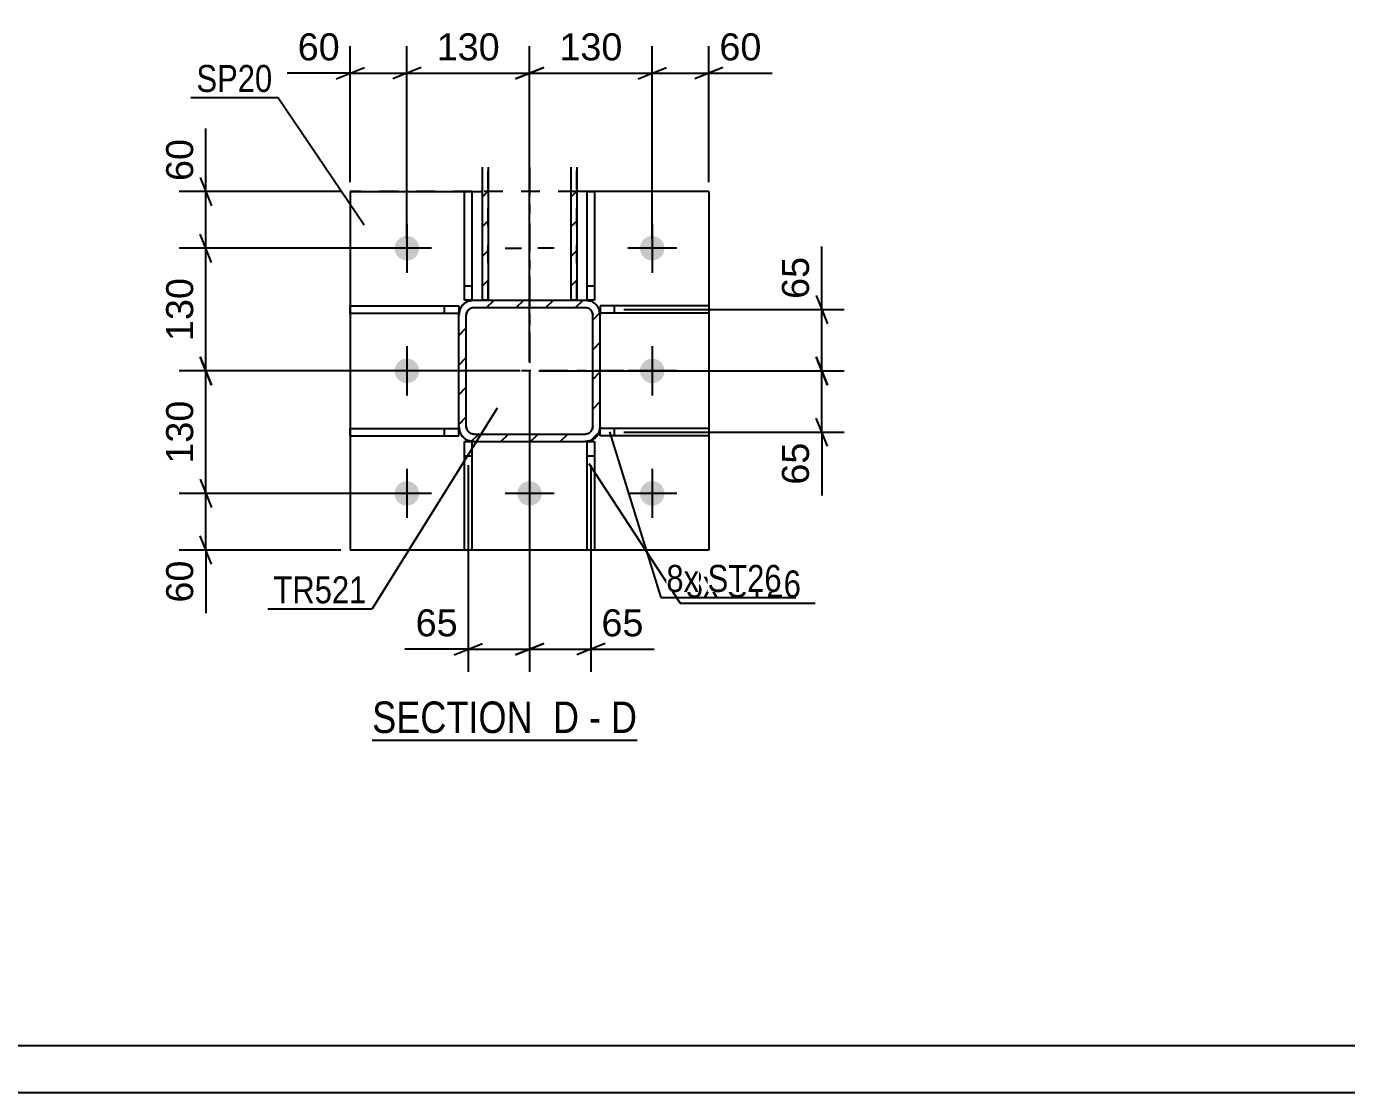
# Model space of a CAD drawing. Header units: millimetres. Extents: x -135 to 706, y -401 to 193.
# Drawn here: x 86.3 to 226.3, y -400.5 to -287.5 of the extents above; entities that cross this region are included whole.
import ezdxf

# ---------------------------------------------------------------- set-up
doc = ezdxf.new("R2010")
doc.units = ezdxf.units.MM
doc.linetypes.add('DXK_LINE_DOT2', pattern=[3.9198, 1.9599, -1.9599])
doc.linetypes.add('DXK_LINE_DOT3', pattern=[5.9187, 2.979, -0.9799, 0.9799, -0.9799])
doc.styles.add('Arial', font='arial.ttf', dxfattribs={"height": 0.2})
doc.styles.add('Arial Narrow', font='ARIALN.TTF', dxfattribs={"height": 0.2})

# ---------------------------------------------------------------- blocks, each defined once
blk = doc.blocks.new('Unknown-717262918-1115')
at = {"color": 5, "linetype": 'Continuous'}
for p, q in [((-130.45, -395.51), (700.55, -395.51)), ((-135.45, -400.51), (705.55, -400.51))]:
    blk.add_line(p, q, dxfattribs=at)
blk = doc.blocks.new('Unknown-717262918-13 - 1230')
at = {"color": 6, "linetype": 'Continuous'}
blk.add_line((122.99, -363.13), (151.06, -363.13), dxfattribs=at)
at = {"color": 0, "linetype": 'Continuous'}
for points in [[(141.1, -362.38), (141.1, -358.88), (122.99, -358.88), (122.99, -362.38)], [(144.92, -362.38), (144.92, -358.88), (142.15, -358.88), (142.15, -362.38)], [(147.24, -362.38), (147.24, -358.88), (145.97, -358.88), (145.97, -362.38)], [(151.06, -362.38), (151.06, -358.88), (148.29, -358.88), (148.29, -362.38)]]:
    blk.add_wipeout(points, dxfattribs=at)
at = {"color": 7, "linetype": 'Continuous', "style": 'Arial Narrow'}
for s, p in [('SECTION ', (122.99, -362.38)), ('D', (142.15, -362.38)), ('D', (148.29, -362.38)), ('-', (145.97, -362.38))]:
    blk.add_text(s, height=3.34, dxfattribs=at).set_placement(p)
blk = doc.blocks.new('Part-717262918-1450 - 1230')
at = {"color": 2, "linetype": 'Continuous'}
for p, q in [((132.77, -316.48), (132.77, -304.98)), ((132.77, -304.98), (133.57, -304.98)), ((133.57, -304.98), (133.57, -316.48)), ((133.57, -316.48), (132.77, -316.48))]:
    blk.add_line(p, q, dxfattribs=at)
at = {"color": 7, "linetype": 'DXK_LINE_DOT2'}
blk.add_line((132.77, -314.98), (133.57, -314.98), dxfattribs=at)
blk = doc.blocks.new('Part-717262918-1427 - 1230')
at = {"color": 2, "linetype": 'Continuous'}
for p, q in [((158.67, -330.08), (147.17, -330.08)), ((147.17, -330.88), (147.17, -330.08)), ((158.67, -330.08), (158.67, -330.88)), ((158.67, -330.88), (147.17, -330.88))]:
    blk.add_line(p, q, dxfattribs=at)
at = {"color": 7, "linetype": 'DXK_LINE_DOT2'}
blk.add_line((148.67, -330.88), (148.67, -330.08), dxfattribs=at)
blk = doc.blocks.new('Part-717262918-1304 - 1230')
at = {"linetype": 'Continuous'}
h = blk.add_hatch(dxfattribs=at)
h.set_pattern_fill('', scale=0.7, style=0, pattern_type=0)
h.set_pattern_definition([(45, (146.1811, -331.3576), (-1.57154, 1.57154), [])])
h.paths.add_polyline_path([(145.57, -331.48), (146.18, -331.36), (146.7, -331.01), (147.05, -330.49), (147.17, -329.88), (147.17, -318.08), (147.05, -317.47), (146.7, -316.95), (146.18, -316.6), (145.57, -316.48), (133.77, -316.48), (133.16, -316.6), (132.64, -316.95), (132.29, -317.47), (132.17, -318.08), (132.17, -329.88), (132.29, -330.49), (132.64, -331.01), (133.16, -331.36), (133.77, -331.48)])
h.paths.add_polyline_path([(133.77, -330.68), (133.46, -330.62), (133.2, -330.45), (133.03, -330.19), (132.97, -329.88), (132.97, -318.08), (133.03, -317.77), (133.2, -317.51), (133.46, -317.34), (133.77, -317.28), (145.57, -317.28), (145.87, -317.34), (146.13, -317.51), (146.31, -317.77), (146.37, -318.08), (146.37, -329.88), (146.31, -330.19), (146.13, -330.45), (145.87, -330.62), (145.57, -330.68)])
at = {"color": 7, "linetype": 'DXK_LINE_DOT3'}
for p, q in [((139.67, -313.98), (139.67, -333.98)), ((149.67, -323.98), (129.67, -323.98))]:
    blk.add_line(p, q, dxfattribs=at)
at = {"color": 7, "linetype": 'DXK_LINE_DOT2'}
for p, q in [((132.17, -318.08), (132.29, -317.47)), ((133.16, -316.6), (133.77, -316.48)), ((133.77, -317.28), (133.46, -317.34)), ((133.77, -316.48), (145.57, -316.48)), ((133.77, -317.28), (145.57, -317.28)), ((145.57, -316.48), (146.18, -316.6)), ((145.87, -317.34), (145.57, -317.28)), ((147.05, -317.47), (147.17, -318.08)), ((132.17, -329.88), (132.17, -318.08)), ((133.03, -317.77), (132.97, -318.08)), ((132.97, -329.88), (132.97, -318.08)), ((146.37, -318.08), (146.31, -317.77)), ((146.37, -329.88), (146.37, -318.08)), ((147.17, -329.88), (147.17, -318.08)), ((132.29, -330.49), (132.17, -329.88)), ((132.97, -329.88), (133.03, -330.19)), ((146.31, -330.19), (146.37, -329.88)), ((147.17, -329.88), (147.05, -330.49)), ((133.77, -331.48), (133.16, -331.36)), ((133.46, -330.62), (133.77, -330.68)), ((133.77, -330.68), (145.57, -330.68)), ((133.77, -331.48), (145.57, -331.48)), ((145.57, -330.68), (145.87, -330.62)), ((146.18, -331.36), (145.57, -331.48))]:
    blk.add_line(p, q, dxfattribs=at)
at = {"color": 2, "linetype": 'Continuous'}
for p, q in [((132.29, -317.47), (132.17, -318.08)), ((133.77, -316.48), (133.16, -316.6)), ((133.46, -317.34), (133.77, -317.28)), ((133.77, -316.48), (145.57, -316.48)), ((133.77, -317.28), (145.57, -317.28)), ((146.18, -316.6), (145.57, -316.48)), ((145.57, -317.28), (145.87, -317.34)), ((147.17, -318.08), (147.05, -317.47)), ((132.17, -329.88), (132.17, -318.08)), ((132.97, -318.08), (133.03, -317.77)), ((132.97, -329.88), (132.97, -318.08)), ((146.31, -317.77), (146.37, -318.08)), ((146.37, -329.88), (146.37, -318.08)), ((147.17, -329.88), (147.17, -318.08)), ((132.17, -329.88), (132.29, -330.49)), ((133.03, -330.19), (132.97, -329.88)), ((146.37, -329.88), (146.31, -330.19)), ((147.05, -330.49), (147.17, -329.88)), ((133.16, -331.36), (133.77, -331.48)), ((133.77, -330.68), (133.46, -330.62)), ((133.77, -330.68), (145.57, -330.68)), ((133.77, -331.48), (145.57, -331.48)), ((145.87, -330.62), (145.57, -330.68)), ((145.57, -331.48), (146.18, -331.36))]:
    blk.add_line(p, q, dxfattribs=at)
at = {"color": 7, "linetype": 'DXK_LINE_DOT2'}
for centre, radius, start, end in [((133.77, -318.08), 1.6, 112.5, 157.5), ((133.77, -318.08), 0.8, 112.5, 157.5), ((145.57, -318.08), 0.8, 22.5, 67.5), ((145.57, -318.08), 1.6, 22.5, 67.5), ((133.77, -329.88), 0.8, 202.5, 247.5), ((145.57, -329.88), 0.8, 292.5, 337.5), ((133.77, -329.88), 1.6, 202.5, 247.5), ((145.57, -329.88), 1.6, 292.5, 337.5)]:
    blk.add_arc(centre, radius, start, end, dxfattribs=at)
at = {"color": 2, "linetype": 'Continuous'}
for centre, radius, start, end in [((133.77, -318.08), 1.6, 112.5, 157.5), ((133.77, -318.08), 0.8, 112.5, 157.5), ((145.57, -318.08), 0.8, 22.5, 67.5), ((145.57, -318.08), 1.6, 22.5, 67.5), ((133.77, -329.88), 0.8, 202.5, 247.5), ((145.57, -329.88), 0.8, 292.5, 337.5), ((133.77, -329.88), 1.6, 202.5, 247.5), ((145.57, -329.88), 1.6, 292.5, 337.5)]:
    blk.add_arc(centre, radius, start, end, dxfattribs=at)
blk = doc.blocks.new('Part-717262918-1432 - 1230')
at = {"color": 2, "linetype": 'Continuous'}
for p, q in [((158.67, -317.08), (147.17, -317.08)), ((147.17, -317.08), (147.17, -317.88)), ((158.67, -317.08), (158.67, -317.88)), ((158.67, -317.88), (147.17, -317.88))]:
    blk.add_line(p, q, dxfattribs=at)
at = {"color": 7, "linetype": 'DXK_LINE_DOT2'}
blk.add_line((148.67, -317.88), (148.67, -317.08), dxfattribs=at)
blk = doc.blocks.new('Part-717262918-1422 - 1230')
at = {"color": 2, "linetype": 'Continuous'}
for p, q in [((120.67, -317.88), (120.67, -317.08)), ((120.67, -317.08), (132.17, -317.08)), ((132.17, -317.08), (132.17, -317.88)), ((120.67, -317.88), (132.17, -317.88))]:
    blk.add_line(p, q, dxfattribs=at)
at = {"color": 7, "linetype": 'DXK_LINE_DOT2'}
blk.add_line((130.67, -317.88), (130.67, -317.08), dxfattribs=at)
blk = doc.blocks.new('Part-717262918-1318 - 1230')
at = {"linetype": 'Continuous'}
h = blk.add_hatch(dxfattribs=at)
h.set_pattern_fill('', scale=0.7, style=0, pattern_type=0)
h.set_pattern_definition([(45, (134.6689, -302.3832), (-1.57154, 1.57154), [])])
h.paths.add_polyline_path([(135.27, -302.38), (134.67, -302.38), (134.67, -316.48), (135.27, -316.48)])
h = blk.add_hatch(dxfattribs=at)
h.set_pattern_fill('', scale=0.7, style=0, pattern_type=0)
h.set_pattern_definition([(45, (144.0689, -302.3832), (-1.57154, 1.57154), [])])
h.paths.add_polyline_path([(144.67, -302.38), (144.07, -302.38), (144.07, -316.48), (144.67, -316.48)])
at = {"color": 7, "linetype": 'DXK_LINE_DOT2'}
for p, q in [((134.67, -316.48), (134.67, -302.38)), ((135.27, -316.48), (135.27, -302.38)), ((144.07, -316.48), (144.07, -302.38)), ((144.67, -316.48), (144.67, -302.38)), ((134.67, -316.48), (144.67, -316.48))]:
    blk.add_line(p, q, dxfattribs=at)
at = {"color": 2, "linetype": 'Continuous'}
for p, q in [((134.67, -316.48), (134.67, -302.38)), ((135.27, -302.38), (135.27, -316.48)), ((144.07, -316.48), (144.07, -302.38)), ((144.67, -302.38), (144.67, -316.48)), ((135.27, -316.48), (134.67, -316.48)), ((144.67, -316.48), (144.07, -316.48))]:
    blk.add_line(p, q, dxfattribs=at)
at = {"color": 7, "linetype": 'DXK_LINE_DOT3'}
blk.add_line((139.67, -302.38), (139.67, -326.48), dxfattribs=at)
blk = doc.blocks.new('Part-717262918-1377 - 1230')
at = {"color": 2, "linetype": 'Continuous'}
for p, q in [((120.67, -304.98), (134.67, -304.98)), ((120.67, -304.98), (120.67, -342.98)), ((158.67, -304.98), (144.67, -304.98)), ((158.67, -304.98), (158.67, -342.98)), ((158.67, -342.98), (120.67, -342.98))]:
    blk.add_line(p, q, dxfattribs=at)
at = {"color": 7, "linetype": 'DXK_LINE_DOT2'}
for p, q in [((133.57, -304.98), (120.67, -304.98)), ((144.67, -304.98), (134.67, -304.98))]:
    blk.add_line(p, q, dxfattribs=at)
blk = doc.blocks.new('Part-717262918-1440 - 1230')
at = {"color": 2, "linetype": 'Continuous'}
for p, q in [((132.77, -342.98), (132.77, -331.48)), ((132.77, -331.48), (133.57, -331.48)), ((133.57, -331.48), (133.57, -342.98)), ((133.57, -342.98), (132.77, -342.98))]:
    blk.add_line(p, q, dxfattribs=at)
at = {"color": 7, "linetype": 'DXK_LINE_DOT2'}
blk.add_line((132.77, -332.98), (133.57, -332.98), dxfattribs=at)
blk = doc.blocks.new('Part-717262918-1445 - 1230')
at = {"color": 2, "linetype": 'Continuous'}
for p, q in [((145.77, -342.98), (145.77, -331.48)), ((145.77, -331.48), (146.57, -331.48)), ((146.57, -331.48), (146.57, -342.98)), ((146.57, -342.98), (145.77, -342.98))]:
    blk.add_line(p, q, dxfattribs=at)
at = {"color": 7, "linetype": 'DXK_LINE_DOT2'}
blk.add_line((145.77, -332.98), (146.57, -332.98), dxfattribs=at)
blk = doc.blocks.new('Part-717262918-1455 - 1230')
at = {"color": 2, "linetype": 'Continuous'}
for p, q in [((145.77, -316.48), (145.77, -304.98)), ((145.77, -304.98), (146.57, -304.98)), ((146.57, -304.98), (146.57, -316.48)), ((146.57, -316.48), (145.77, -316.48))]:
    blk.add_line(p, q, dxfattribs=at)
at = {"color": 7, "linetype": 'DXK_LINE_DOT2'}
blk.add_line((145.77, -314.98), (146.57, -314.98), dxfattribs=at)
blk = doc.blocks.new('Part-717262918-1460 - 1230')
at = {"color": 2, "linetype": 'Continuous'}
for p, q in [((120.67, -330.88), (120.67, -330.08)), ((120.67, -330.08), (132.17, -330.08)), ((132.17, -330.88), (132.17, -330.08)), ((120.67, -330.88), (132.17, -330.88))]:
    blk.add_line(p, q, dxfattribs=at)
at = {"color": 7, "linetype": 'DXK_LINE_DOT2'}
blk.add_line((130.67, -330.88), (130.67, -330.08), dxfattribs=at)
blk = doc.blocks.new('Bolt-717262918-1479 - 1230')
at = {"linetype": 'Continuous'}
for points in [[(127.97, -310.98, -1), (125.37, -310.98, -1)], [(153.97, -310.98, -1), (151.37, -310.98, -1)], [(127.97, -323.98, -1), (125.37, -323.98, -1)], [(153.97, -323.98, -1), (151.37, -323.98, -1)], [(127.97, -336.98, -1), (125.37, -336.98, -1)], [(140.97, -336.98, -1), (138.37, -336.98, -1)], [(153.97, -336.98, -1), (151.37, -336.98, -1)]]:
    blk.add_hatch(color=1, dxfattribs=at).paths.add_polyline_path(points)
at = {"color": 1, "linetype": 'Continuous'}
for p, q in [((126.67, -308.38), (126.67, -313.58)), ((139.67, -308.38), (139.67, -310.11)), ((152.67, -308.38), (152.67, -313.58)), ((129.27, -310.98), (124.07, -310.98)), ((137.07, -310.98), (138.8, -310.98)), ((139.67, -313.58), (139.67, -311.85)), ((142.27, -310.98), (140.54, -310.98)), ((155.27, -310.98), (150.07, -310.98)), ((126.67, -321.38), (126.67, -326.58)), ((152.67, -321.38), (152.67, -326.58)), ((129.27, -323.98), (124.07, -323.98)), ((155.27, -323.98), (150.07, -323.98)), ((126.67, -334.38), (126.67, -339.58)), ((139.67, -334.38), (139.67, -339.58)), ((152.67, -334.38), (152.67, -339.58)), ((129.27, -336.98), (124.07, -336.98)), ((142.27, -336.98), (137.07, -336.98)), ((155.27, -336.98), (150.07, -336.98))]:
    blk.add_line(p, q, dxfattribs=at)
blk = doc.blocks.new('StraightDimension-717262918-1577 - 1230')
at = {"color": 7, "linetype": 'Continuous'}
for p, q in [((105.97, -325.48), (104.77, -322.48)), ((138.67, -323.98), (102.52, -323.98)), ((105.37, -336.98), (105.37, -323.98)), ((104.77, -335.48), (105.97, -338.48)), ((125.67, -336.98), (102.52, -336.98))]:
    blk.add_line(p, q, dxfattribs=at)
at = {"color": 0}
blk.add_wipeout([(104.62, -326.54), (100.42, -326.54), (100.42, -334.42), (104.62, -334.42)], dxfattribs=at)
at = {"color": 3, "style": 'Arial'}
blk.add_text('130', height=2.865, rotation=90.0002, dxfattribs=at).set_placement((104.02, -333.82))
blk = doc.blocks.new('StraightDimension-717262918-1539 - 1230')
at = {"color": 7, "linetype": 'Continuous'}
for p, q in [((139.67, -322.98), (139.67, -289.56)), ((152.67, -309.98), (152.67, -289.56)), ((141.17, -291.81), (138.17, -293.01)), ((139.67, -292.41), (152.67, -292.41)), ((151.17, -293.01), (154.17, -291.81))]:
    blk.add_line(p, q, dxfattribs=at)
at = {"color": 0}
blk.add_wipeout([(150.1, -291.66), (150.1, -287.46), (142.23, -287.46), (142.23, -291.66)], dxfattribs=at)
at = {"color": 3, "style": 'Arial'}
blk.add_text('130', height=2.865, dxfattribs=at).set_placement((142.83, -291.06))
blk = doc.blocks.new('StraightDimension-717262918-1605 - 1230')
at = {"color": 7, "linetype": 'Continuous'}
for p, q in [((105.37, -304.98), (105.37, -298.28)), ((105.37, -304.98), (105.37, -298.28)), ((104.77, -303.48), (105.97, -306.48)), ((119.67, -304.98), (102.52, -304.98)), ((105.37, -310.98), (105.37, -304.98)), ((105.97, -312.48), (104.77, -309.48)), ((125.67, -310.98), (102.52, -310.98))]:
    blk.add_line(p, q, dxfattribs=at)
at = {"color": 0}
blk.add_wipeout([(104.62, -298.81), (100.42, -298.81), (100.42, -304.45), (104.62, -304.45)], dxfattribs=at)
at = {"color": 3, "style": 'Arial'}
blk.add_text('60', height=2.865, rotation=90.0002, dxfattribs=at).set_placement((104.02, -303.85))
blk = doc.blocks.new('StraightDimension-717262918-1567 - 1230')
at = {"color": 7, "linetype": 'Continuous'}
for p, q in [((120.67, -303.98), (120.67, -289.56)), ((126.67, -309.98), (126.67, -289.56)), ((120.67, -292.41), (113.97, -292.41)), ((120.67, -292.41), (113.97, -292.41)), ((119.17, -293.01), (122.17, -291.81)), ((120.67, -292.41), (126.67, -292.41)), ((128.17, -291.81), (125.17, -293.01))]:
    blk.add_line(p, q, dxfattribs=at)
at = {"color": 0}
blk.add_wipeout([(120.14, -291.66), (120.14, -287.46), (114.5, -287.46), (114.5, -291.66)], dxfattribs=at)
at = {"color": 3, "style": 'Arial'}
blk.add_text('60', height=2.865, dxfattribs=at).set_placement((115.1, -291.06))
blk = doc.blocks.new('StraightDimension-717262918-1591 - 1230')
at = {"color": 7, "linetype": 'Continuous'}
for p, q in [((105.97, -312.48), (104.77, -309.48)), ((125.67, -310.98), (102.52, -310.98)), ((105.37, -323.98), (105.37, -310.98)), ((104.77, -322.48), (105.97, -325.48)), ((138.67, -323.98), (102.52, -323.98))]:
    blk.add_line(p, q, dxfattribs=at)
at = {"color": 0}
blk.add_wipeout([(104.62, -313.54), (100.42, -313.54), (100.42, -321.42), (104.62, -321.42)], dxfattribs=at)
at = {"color": 3, "style": 'Arial'}
blk.add_text('130', height=2.865, rotation=90.0002, dxfattribs=at).set_placement((104.02, -320.82))
blk = doc.blocks.new('StraightDimension-717262918-1518 - 1230')
at = {"color": 7, "linetype": 'Continuous'}
for p, q in [((170.03, -322.48), (171.23, -325.48)), ((140.67, -323.98), (173.03, -323.98)), ((170.63, -330.48), (170.63, -323.98)), ((171.23, -331.98), (170.03, -328.98)), ((149.67, -330.48), (173.03, -330.48)), ((170.63, -330.48), (170.63, -337.18)), ((170.63, -330.48), (170.63, -337.18))]:
    blk.add_line(p, q, dxfattribs=at)
at = {"color": 0}
blk.add_wipeout([(169.88, -331), (165.68, -331), (165.68, -336.65), (169.88, -336.65)], dxfattribs=at)
at = {"color": 3, "style": 'Arial'}
blk.add_text('65', height=2.865, rotation=90.0002, dxfattribs=at).set_placement((169.28, -336.05))
blk = doc.blocks.new('StraightDimension-717262918-1507 - 1230')
at = {"color": 7, "linetype": 'Continuous'}
for p, q in [((170.63, -317.48), (170.63, -310.78)), ((170.63, -317.48), (170.63, -310.78)), ((170.03, -315.98), (171.23, -318.98)), ((149.67, -317.48), (173.03, -317.48)), ((170.63, -323.98), (170.63, -317.48)), ((171.23, -325.48), (170.03, -322.48)), ((140.67, -323.98), (173.03, -323.98))]:
    blk.add_line(p, q, dxfattribs=at)
at = {"color": 0}
blk.add_wipeout([(169.88, -311.31), (165.68, -311.31), (165.68, -316.95), (169.88, -316.95)], dxfattribs=at)
at = {"color": 3, "style": 'Arial'}
blk.add_text('65', height=2.865, rotation=90.0002, dxfattribs=at).set_placement((169.28, -316.35))
blk = doc.blocks.new('StraightDimension-717262918-1484 - 1230')
at = {"color": 7, "linetype": 'Continuous'}
for p, q in [((139.67, -324.98), (139.67, -355.88)), ((133.17, -333.98), (133.17, -355.88)), ((133.17, -353.48), (126.47, -353.48)), ((133.17, -353.48), (126.47, -353.48)), ((131.67, -354.08), (134.67, -352.88)), ((133.17, -353.48), (139.67, -353.48)), ((141.17, -352.88), (138.17, -354.08))]:
    blk.add_line(p, q, dxfattribs=at)
at = {"color": 0}
blk.add_wipeout([(132.64, -352.73), (132.64, -348.53), (127, -348.53), (127, -352.73)], dxfattribs=at)
at = {"color": 3, "style": 'Arial'}
blk.add_text('65', height=2.865, dxfattribs=at).set_placement((127.6, -352.13))
blk = doc.blocks.new('StraightDimension-717262918-1495 - 1230')
at = {"color": 7, "linetype": 'Continuous'}
for p, q in [((139.67, -324.98), (139.67, -355.88)), ((146.17, -333.98), (146.17, -355.88)), ((138.17, -354.08), (141.17, -352.88)), ((139.67, -353.48), (146.17, -353.48)), ((147.67, -352.88), (144.67, -354.08)), ((146.17, -353.48), (152.87, -353.48)), ((146.17, -353.48), (152.87, -353.48))]:
    blk.add_line(p, q, dxfattribs=at)
at = {"color": 0}
blk.add_wipeout([(152.34, -352.73), (152.34, -348.53), (146.69, -348.53), (146.69, -352.73)], dxfattribs=at)
at = {"color": 3, "style": 'Arial'}
blk.add_text('65', height=2.865, dxfattribs=at).set_placement((147.29, -352.13))
blk = doc.blocks.new('StraightDimension-717262918-1530 - 1230')
at = {"color": 7, "linetype": 'Continuous'}
for p, q in [((152.67, -309.98), (152.67, -289.56)), ((158.67, -303.98), (158.67, -289.56)), ((151.17, -293.01), (154.17, -291.81)), ((152.67, -292.41), (158.67, -292.41)), ((160.17, -291.81), (157.17, -293.01)), ((158.67, -292.41), (165.37, -292.41)), ((158.67, -292.41), (165.37, -292.41))]:
    blk.add_line(p, q, dxfattribs=at)
at = {"color": 0}
blk.add_wipeout([(164.84, -291.66), (164.84, -287.46), (159.19, -287.46), (159.19, -291.66)], dxfattribs=at)
at = {"color": 3, "style": 'Arial'}
blk.add_text('60', height=2.865, dxfattribs=at).set_placement((159.79, -291.06))
blk = doc.blocks.new('StraightDimension-717262918-1553 - 1230')
at = {"color": 7, "linetype": 'Continuous'}
for p, q in [((126.67, -309.98), (126.67, -289.56)), ((139.67, -322.98), (139.67, -289.56)), ((128.17, -291.81), (125.17, -293.01)), ((126.67, -292.41), (139.67, -292.41)), ((138.17, -293.01), (141.17, -291.81))]:
    blk.add_line(p, q, dxfattribs=at)
at = {"color": 0}
blk.add_wipeout([(137.1, -291.66), (137.1, -287.46), (129.23, -287.46), (129.23, -291.66)], dxfattribs=at)
at = {"color": 3, "style": 'Arial'}
blk.add_text('130', height=2.865, dxfattribs=at).set_placement((129.83, -291.06))
blk = doc.blocks.new('StraightDimension-717262918-1572 - 1230')
at = {"color": 7, "linetype": 'Continuous'}
for p, q in [((104.77, -335.48), (105.97, -338.48)), ((125.67, -336.98), (102.52, -336.98)), ((105.37, -342.98), (105.37, -336.98)), ((105.97, -344.48), (104.77, -341.48)), ((119.67, -342.98), (102.52, -342.98)), ((105.37, -342.98), (105.37, -349.68)), ((105.37, -342.98), (105.37, -349.68))]:
    blk.add_line(p, q, dxfattribs=at)
at = {"color": 0}
blk.add_wipeout([(104.62, -343.5), (100.42, -343.5), (100.42, -349.15), (104.62, -349.15)], dxfattribs=at)
at = {"color": 3, "style": 'Arial'}
blk.add_text('60', height=2.865, rotation=90.0002, dxfattribs=at).set_placement((104.02, -348.55))
blk = doc.blocks.new('Mark-717262918-1299 - 1230')
at = {"color": 0}
blk.add_wipeout([(122.4, -348.63), (122.4, -345.63), (112.53, -345.63), (112.53, -348.63)], dxfattribs=at)
blk.add_wipeout([(122.4, -348.63), (122.4, -345.63), (112.53, -345.63), (112.53, -348.63)], dxfattribs=at)
at = {"color": 30, "linetype": 'Continuous'}
for p in [(136.23, -327.94), (111.93, -349.23)]:
    blk.add_line(p, (123, -349.23), dxfattribs=at)
at = {"color": 3, "style": 'Arial Narrow'}
blk.add_text('TR521', height=2.863, dxfattribs=at).set_placement((112.53, -348.63))
blk = doc.blocks.new('Mark-717262918-1373 - 1230')
at = {"color": 0}
blk.add_wipeout([(112.41, -294.41), (112.41, -291.41), (104.37, -291.41), (104.37, -294.41)], dxfattribs=at)
blk.add_wipeout([(112.41, -294.41), (112.41, -291.41), (104.37, -291.41), (104.37, -294.41)], dxfattribs=at)
at = {"color": 30, "linetype": 'Continuous'}
for p in [(103.77, -295.01), (122.13, -308.55)]:
    blk.add_line(p, (113.01, -295.01), dxfattribs=at)
at = {"color": 3, "style": 'Arial Narrow'}
blk.add_text('SP20', height=2.863, dxfattribs=at).set_placement((104.37, -294.41))
blk = doc.blocks.new('MarkSet-717262918-1631 - 1230')
at = {"color": 0}
for points in [[(159.69, -348.01), (159.69, -345.01), (156.22, -345.01), (156.22, -348.01)], [(168.44, -348.01), (168.44, -345.01), (160.59, -345.01), (160.59, -348.01)]]:
    blk.add_wipeout(points, dxfattribs=at)
for points in [[(159.69, -348.01), (159.69, -345.01), (156.22, -345.01), (156.22, -348.01)], [(168.44, -348.01), (168.44, -345.01), (160.59, -345.01), (160.59, -348.01)]]:
    blk.add_wipeout(points, dxfattribs=at)
at = {"color": 30, "linetype": 'Continuous'}
for p, q in [((145.96, -333.81), (155.62, -348.61)), ((155.62, -348.61), (169.94, -348.61))]:
    blk.add_line(p, q, dxfattribs=at)
at = {"color": 3, "style": 'Arial Narrow'}
for s, p in [('8x', (156.22, -348.01)), ('ST26', (160.59, -348.01))]:
    blk.add_text(s, height=2.863, dxfattribs=at).set_placement(p)
blk = doc.blocks.new('MarkSet-717262918-1643 - 1230')
at = {"color": 0}
for points in [[(157.64, -347.42), (157.64, -344.42), (154.17, -344.42), (154.17, -347.42)], [(166.4, -347.42), (166.4, -344.42), (158.54, -344.42), (158.54, -347.42)]]:
    blk.add_wipeout(points, dxfattribs=at)
for points in [[(157.64, -347.42), (157.64, -344.42), (154.17, -344.42), (154.17, -347.42)], [(166.4, -347.42), (166.4, -344.42), (158.54, -344.42), (158.54, -347.42)]]:
    blk.add_wipeout(points, dxfattribs=at)
at = {"color": 30, "linetype": 'Continuous'}
for p, q in [((148.16, -330.46), (153.57, -348.02)), ((153.57, -348.02), (167.9, -348.02))]:
    blk.add_line(p, q, dxfattribs=at)
at = {"color": 3, "style": 'Arial Narrow'}
for s, p in [('8x', (154.17, -347.42)), ('ST26', (158.54, -347.42))]:
    blk.add_text(s, height=2.863, dxfattribs=at).set_placement(p)

msp = doc.modelspace()

# ---------------------------------------------------------------- block references
for name in ['Unknown-717262918-1115', 'Part-717262918-1318 - 1230', 'Part-717262918-1377 - 1230', 'Part-717262918-1450 - 1230', 'Part-717262918-1455 - 1230', 'Bolt-717262918-1479 - 1230', 'Part-717262918-1304 - 1230', 'Part-717262918-1422 - 1230', 'Part-717262918-1432 - 1230', 'Part-717262918-1460 - 1230', 'Part-717262918-1427 - 1230', 'Part-717262918-1440 - 1230', 'Part-717262918-1445 - 1230']:
    msp.add_blockref(name, (0, 0))

# ---------------------------------------------------------------- next in the draw order: block references
for name in ['StraightDimension-717262918-1605 - 1230', 'StraightDimension-717262918-1577 - 1230', 'Unknown-717262918-13 - 1230']:
    msp.add_blockref(name, (0, 0))

# ---------------------------------------------------------------- next in the draw order: block references
for name in ['StraightDimension-717262918-1567 - 1230', 'StraightDimension-717262918-1539 - 1230', 'StraightDimension-717262918-1572 - 1230']:
    msp.add_blockref(name, (0, 0))

# ---------------------------------------------------------------- next in the draw order: block references
for name in ['StraightDimension-717262918-1530 - 1230', 'Mark-717262918-1373 - 1230', 'StraightDimension-717262918-1591 - 1230', 'StraightDimension-717262918-1518 - 1230']:
    msp.add_blockref(name, (0, 0))

# ---------------------------------------------------------------- next in the draw order: block references
msp.add_blockref('StraightDimension-717262918-1507 - 1230', (0, 0))

# ---------------------------------------------------------------- next in the draw order: block references
for name in ['StraightDimension-717262918-1553 - 1230', 'StraightDimension-717262918-1484 - 1230']:
    msp.add_blockref(name, (0, 0))

# ---------------------------------------------------------------- next in the draw order: block references
for name in ['StraightDimension-717262918-1495 - 1230', 'Mark-717262918-1299 - 1230']:
    msp.add_blockref(name, (0, 0))

# ---------------------------------------------------------------- next in the draw order: block references
msp.add_blockref('MarkSet-717262918-1631 - 1230', (0, 0))

# ---------------------------------------------------------------- next in the draw order: block references
msp.add_blockref('MarkSet-717262918-1643 - 1230', (0, 0))

doc.saveas('drawing.dxf')
